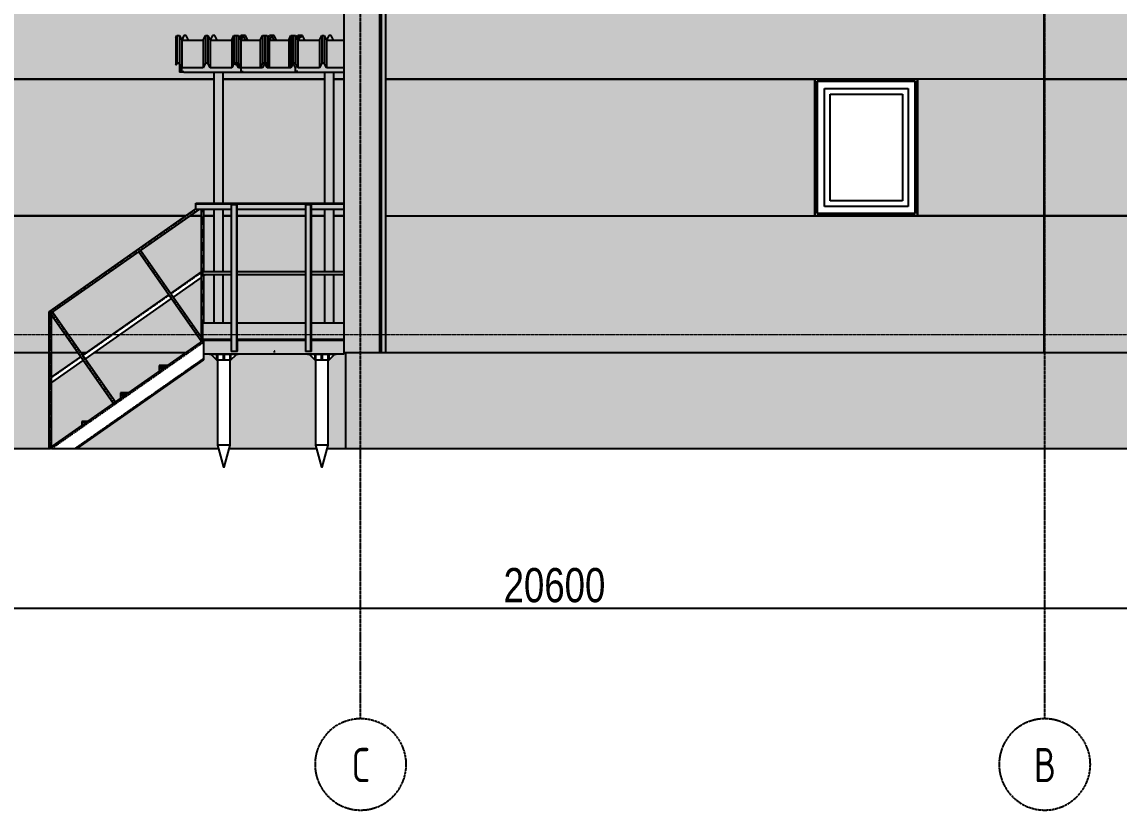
# Model space of a CAD drawing. Header units: millimetres. Extents: x 2162 to 93478, y -2737 to 52379.
# Drawn here: x 74233 to 83856, y 40518 to 47428 of the extents above; entities that cross this region are included whole.
import ezdxf

# ---------------------------------------------------------------- set-up
doc = ezdxf.new("R2010")
doc.units = ezdxf.units.MM
for name, pattern in [('Штрих 2 х 1 мм', [3, 2, -1]), ('Штрихпунктир 15 х 2 х 2 мм', [19, 15, -2, 0, -2]), ('Штрихпунктирная', [30, 25, -2.25, 0.5, -2.25])]:
    doc.linetypes.add(name, pattern=pattern)
doc.layers.add('Axes', color=40, linetype='Штрихпунктирная')
doc.layers.add('Dimension', color=4, linetype='Continuous')
for name, color, linetype, lineweight in [('Level', 7, 'Continuous', 9), ('Text', 219, 'Continuous', 20), ('Windows', 4, 'Continuous', 30)]:
    doc.layers.add(name, color=color, linetype=linetype, lineweight=lineweight)
doc.styles.add('GOST Common_1', font='gost.shx', dxfattribs={"width": 0.8, "height": 250})
doc.styles.add('KOTE', font='romrust.shx', dxfattribs={"width": 0.8})
doc.dimstyles.new('ayala 100', dxfattribs={"dimscale": 50, "dimtxt": 6, "dimasz": 4.4, "dimexe": 3, "dimexo": 5, "dimgap": 1, "dimtad": 1, "dimtoh": 1, "dimdec": 0, "dimzin": 9, "dimdsep": 46, "dimtxsty": 'KOTE', "dimblk": 'ARCHTICK', "dimcen": 0, "dimdle": 3, "dimclrd": 4, "dimclre": 4, "dimclrt": 3, "dimadec": 0, "dimazin": 0, "dimtfac": 0.666667, "dimtdec": 0, "dimtix": 1, "dimtmove": 1, "dimatfit": 0, "dimfxl": 1, "dimtvp": 1, "dimtolj": 1, "dimarcsym": 0})

# ---------------------------------------------------------------- blocks, each defined once
blk = doc.blocks.new('_ArchTick')
at = {"color": 0, "linetype": 'ByBlock', "const_width": 0.15}
blk.add_lwpolyline([(-0.5, -0.5), (0.5, 0.5)], dxfattribs=at)
blk = doc.blocks.new('*D84')
at = {"layer": 'Defpoints', "color": 0, "transparency": 16777216}
for p in [(89203.7, 43687.6), (68603.7, 43380.8), (89203.7, 42288.2)]:
    blk.add_point(p, dxfattribs=at)
at = {"layer": 'Dimension', "color": 4, "lineweight": -2, "transparency": 16777216}
for p, q in [((89203.7, 43437.6), (89203.7, 42138.2)), ((68603.7, 43130.8), (68603.7, 42138.2)), ((68453.7, 42288.2), (89353.7, 42288.2))]:
    blk.add_line(p, q, dxfattribs=at)
at = {"layer": 'Dimension', "color": 4, "lineweight": -2, "transparency": 16777216, "xscale": 220, "yscale": 220, "zscale": 220, "rotation": 180}
blk.add_blockref('_ArchTick', (68603.7, 42288.2), dxfattribs=at)
at = {"layer": 'Dimension', "color": 4, "lineweight": -2, "transparency": 16777216, "xscale": 220, "yscale": 220, "zscale": 220}
blk.add_blockref('_ArchTick', (89203.7, 42288.2), dxfattribs=at)
at = {"layer": 'Dimension', "color": 3, "transparency": 16777216, "insert": (78903.7, 42488.2), "char_height": 300, "attachment_point": 5, "style": 'KOTE'}
blk.add_mtext('\\A1;20600', dxfattribs=at)

msp = doc.modelspace()

# ---------------------------------------------------------------- hatches: boundary and pattern name
at = {"true_color": 0xecece7}
h = msp.add_hatch(color=254, dxfattribs=at)
h.dxf.hatch_style = 1
h.paths.add_polyline_path([(82952.9, 49327.6), (83003.9, 49338.5), (80223.6, 49929.4), (77373.6, 49327.6), (79787.8, 49327.6), (79787.8, 49498.2), (80639.7, 49498.2), (80639.7, 49327.6)])
h.paths.add_polyline_path([(80639.7, 49327.6), (80639.7, 48846.7), (79787.8, 48846.7), (79787.8, 49327.6), (77373.6, 49327.6), (77188.7, 49288.6), (77188.7, 48247), (77229.2, 48255.6), (77208.4, 48353.4), (77306.2, 48374.2), (77327, 48276.4), (77424.8, 48297.1), (77439.3, 48228.7), (77188.7, 48175.4), (77188.7, 48127.6), (77307.3, 48127.6), (82952.9, 49327.6)])
h.paths.add_polyline_path([(77073.7, 49264.3), (71690.6, 48127.6), (77073.7, 48127.6)])
h.paths.add_polyline_path([(77188.7, 49288.6), (77073.7, 49264.3), (77073.7, 48127.6), (77188.7, 48127.6), (77188.7, 48175.4), (77145.9, 48166.3), (77131.3, 48234.8), (77188.7, 48247)])
h.paths.add_polyline_path([(71690.6, 48127.6), (71183.7, 48020.6), (71183.7, 47927.6), (71360.7, 47927.6), (71375.7, 47927.6), (71415.7, 47927.6), (71415.7, 47867.6), (76473.7, 47867.6), (76472.4, 47873.5), (76465.7, 47905.3), (76456.8, 47946.8), (77073.7, 48078), (77073.7, 48127.6)])
h.paths.add_polyline_path([(76473.7, 47867.6), (77055.7, 47867.6), (77055.7, 47947.6), (77073.7, 47947.6), (77073.7, 47995.1)], flags=16)
h.paths.add_polyline_path([(77073.7, 47995.1), (77073.7, 47947.6), (77188.7, 47947.6), (77188.7, 48019.6)])
h.paths.add_polyline_path([(77073.7, 48127.6), (77073.7, 48078), (77188.7, 48102.4), (77188.7, 48127.6)])
h.paths.add_polyline_path([(77307.3, 48127.6), (77188.7, 48127.6), (77188.7, 48102.4)])
h.paths.add_polyline_path([(71415.7, 47867.6), (71415.7, 46927.6), (75919.2, 46927.6), (75919.2, 46987.6), (75653.7, 46987.6), (75613.7, 46987.6), (75613.7, 47065.1), (75613.2, 47066.1), (75592.7, 47066.1), (75583.4, 47048), (75582.7, 47048.3), (75582.7, 47290.6), (75592.2, 47309.2), (75613.7, 47309.2), (75634.2, 47269.1), (75634.4, 47269.1), (75654.4, 47308.2), (75674.4, 47308.2), (75694.4, 47269.1), (75822.9, 47269.1), (75842.9, 47308.2), (75862.9, 47308.2), (75882.9, 47269.1), (75884.4, 47269.1), (75904.4, 47308.2), (75924.4, 47308.2), (75944.4, 47269.1), (76072.9, 47269.1), (76092.9, 47308.2), (76112.2, 47308.2), (76112.2, 47309.2), (76133.7, 47309.2), (76144.3, 47288.4), (76154.4, 47308.2), (76174.4, 47308.2), (76194.4, 47308.2), (76214.4, 47269.1), (76322.9, 47269.1), (76342.9, 47308.2), (76362.9, 47308.2), (76382.9, 47308.2), (76393.7, 47287.1), (76404.4, 47308.2), (76424.4, 47308.2), (76444.4, 47308.2), (76464.4, 47269.1), (76572.9, 47269.1), (76592.9, 47308.2), (76612.9, 47308.2), (76632.9, 47308.2), (76643, 47288.4), (76653.7, 47309.2), (76675.2, 47309.2), (76694.4, 47308.2), (76714.4, 47269.1), (76842.9, 47269.1), (76862.9, 47308.2), (76882.9, 47308.2), (76902.9, 47269.1), (76904.4, 47269.1), (76924.4, 47308.2), (76944.4, 47308.2), (76964.4, 47269.1), (77055.7, 47269.1), (77055.7, 47867.6)])
h.paths.add_polyline_path([(75672.1, 45727.6), (75759.2, 45788.6), (75759.2, 45789.4), (75759.2, 45827.1), (75759.2, 45832.6), (75759.2, 45834.4), (75759.2, 45837.6), (75919.2, 45837.6), (75919.2, 46927.6), (71415.7, 46927.6), (71415.7, 45727.6)])
h.paths.add_polyline_path([(71415.7, 45727.6), (71415.7, 44687.6), (74472.4, 44687.6), (74472.4, 44887.6), (75672.1, 45727.6)])
h.paths.add_polyline_path([(74472.4, 44527.6), (74472.4, 44687.6), (71415.7, 44687.6), (71415.7, 44527.6)])
h.paths.add_polyline_path([(76889.2, 46927.6), (75999.2, 46927.6), (75999.2, 45837.6), (76889.2, 45837.6)])
h.paths.add_polyline_path([(76969.2, 45837.6), (77055.7, 45837.6), (77055.7, 46927.6), (76969.2, 46927.6)])
h.paths.add_polyline_path([(76119.2, 45237.6), (76719.2, 45237.6), (76719.2, 45727.6), (76119.2, 45727.6)])
h.paths.add_polyline_path([(76119.2, 45212.6), (76119.2, 44787.6), (76719.2, 44787.6), (76719.2, 45212.6)])
h = msp.add_hatch(color=254, dxfattribs=at)
h.dxf.hatch_style = 1
h.paths.add_polyline_path([(88971.7, 46927.6), (88971.7, 47867.6), (83198.7, 47867.6), (83198.7, 46927.6)])
h.paths.add_polyline_path([(88700.5, 48127.6), (83198.7, 49297.1), (83198.7, 48127.6)])
h.paths.add_polyline_path([(83198.7, 48127.6), (83198.7, 47867.6), (88971.7, 47867.6), (88971.7, 47927.6), (89011.7, 47927.6), (89026.7, 47927.6), (89203.7, 47927.6), (89203.7, 48020.7), (88700.5, 48127.6)])
h.paths.add_polyline_path([(83198.7, 48127.6), (82598.7, 48127.6), (81746.8, 48127.6), (77696.9, 48127.6), (77188.7, 48019.6), (77188.7, 47947.6), (77370.7, 47947.6), (77385.7, 47947.6), (77425.7, 47947.6), (83198.7, 47911.5)])
h.paths.add_polyline_path([(82598.7, 48127.6), (83198.7, 48127.6), (83198.7, 49297.1), (77696.9, 48127.6), (81746.8, 48127.6), (81746.8, 48779.1), (82598.7, 48779.1)])
h.paths.add_polyline_path([(77425.7, 47867.6), (77425.7, 46927.6), (81188.7, 46927.6), (82088.7, 46927.6), (83198.7, 46927.6), (83198.7, 47867.6)])
h.paths.add_polyline_path([(77425.7, 46927.6), (77425.7, 45727.6), (81188.7, 45727.6), (81188.7, 46927.6)])
h.paths.add_polyline_path([(88971.7, 45727.6), (88971.7, 46927.6), (83198.7, 46927.6), (83198.7, 45727.6)])
h.paths.add_polyline_path([(83198.7, 46927.6), (82088.7, 46927.6), (82088.7, 45727.6), (83198.7, 45727.6)])
h.paths.add_polyline_path([(83198.7, 45727.6), (83198.7, 44687.6), (88971.7, 44687.6), (88971.7, 45727.6)])
h.paths.add_polyline_path([(88971.7, 44527.6), (88971.7, 44687.6), (83198.7, 44687.6), (83198.7, 44527.6)])
h.paths.add_polyline_path([(81188.7, 45727.6), (77425.7, 45727.6), (77425.7, 44687.6), (83198.7, 44687.6), (83198.7, 45727.6), (82088.7, 45727.6)])
h.paths.add_polyline_path([(83198.7, 44527.6), (83198.7, 44687.6), (77425.7, 44687.6), (77425.7, 44527.6)])
at = {"true_color": 0x61993b}
h = msp.add_hatch(color=85, dxfattribs=at)
h.dxf.hatch_style = 1
h.paths.add_polyline_path([(77287.9, 47873.3), (77110.9, 47873.3), (77110.9, 44693.3), (77287.9, 44693.3)])
h.paths.add_polyline_path([(77287.9, 44693.3), (77110.9, 44693.3), (77110.9, 44533.3), (77287.9, 44533.3)])
h.paths.add_polyline_path([(77095.9, 44693.3), (77055.9, 44693.3), (77055.9, 44533.3), (77095.9, 44533.3)])
h.paths.add_polyline_path([(77110.9, 44693.3), (77095.9, 44693.3), (77095.9, 44533.3), (77110.9, 44533.3)])
h.paths.add_polyline_path([(77110.9, 47873.3), (77095.9, 47873.3), (77095.9, 44693.3), (77110.9, 44693.3)])
h.paths.add_polyline_path([(77095.9, 47873.3), (77055.9, 47873.3), (77055.9, 44693.3), (77095.9, 44693.3)])
h.paths.add_polyline_path([(77425.9, 47873.3), (77287.9, 47873.3), (77287.9, 44693.3), (77425.9, 44693.3)])
h.paths.add_polyline_path([(77425.9, 44693.3), (77287.9, 44693.3), (77287.9, 44533.3), (77425.9, 44533.3)])
h.paths.add_polyline_path([(77287.9, 47933.3), (77110.9, 47933.3), (77110.9, 47873.3), (77287.9, 47873.3)])
h.paths.add_polyline_path([(77095.9, 47933.3), (77055.9, 47933.3), (77055.9, 47873.3), (77095.9, 47873.3)])
h.paths.add_polyline_path([(77110.9, 47933.3), (77095.9, 47933.3), (77095.9, 47873.3), (77110.9, 47873.3)])
h.paths.add_polyline_path([(77425.9, 47933.3), (77287.9, 47933.3), (77287.9, 47873.3), (77425.9, 47873.3)])
h = msp.add_hatch(color=85, dxfattribs=at)
h.dxf.hatch_style = 1
h.paths.add_polyline_path([(77054.6, 47307.6), (75583.8, 47307.6), (75583.8, 46987.9), (77054.6, 46987.9)])
h = msp.add_hatch(color=85, dxfattribs=at)
h.dxf.hatch_style = 1
h.paths.add_polyline_path([(75999.2, 46987.6), (75919.2, 46987.6), (75919.2, 45837.6), (75999.2, 45837.6)])
h.paths.add_polyline_path([(76969.2, 46987.6), (76889.2, 46987.6), (76889.2, 45837.6), (76969.2, 45837.6)])
at = {"true_color": 0xecece7}
h = msp.add_hatch(color=254, dxfattribs=at)
h.dxf.hatch_style = 1
h.paths.add_polyline_path([(76889.2, 46987.6), (76173.7, 46987.6), (75999.2, 46987.6), (75999.2, 46927.6), (76889.2, 46927.6)])
h.paths.add_polyline_path([(77055.7, 46987.6), (76969.2, 46987.6), (76969.2, 46927.6), (77055.7, 46927.6)])
at = {"true_color": 0x61993b}
h = msp.add_hatch(color=85, dxfattribs=at)
h.dxf.hatch_style = 1
h.paths.add_polyline_path([(76719.2, 44637.6), (76119.2, 44637.6), (76119.2, 44632.6), (76123.2, 44632.6), (76123.2, 44542.6), (76119.2, 44542.6), (76119.2, 44537.6), (76116, 44537.6), (76114.2, 44537.6), (76108.7, 44537.6), (76071, 44537.6), (76069.2, 44537.6), (76069.2, 44637.6), (75829.2, 44637.6), (75829.2, 44635.6), (75829.2, 44632.6), (75829.2, 44628.1), (75829.2, 44620.6), (75829.2, 44534.6), (75829.2, 44527.2), (75829.2, 44522.6), (75829.2, 44517.6), (77059.2, 44517.6), (77059.2, 44519.6), (77059.2, 44522.6), (77059.2, 44527.6), (77055.7, 44527.6), (77055.7, 44637.6), (76769.2, 44637.6), (76769.2, 44632.6), (76773.2, 44632.6), (76773.2, 44542.6), (76769.2, 44542.6), (76769.2, 44537.6), (76766, 44537.6), (76764.2, 44537.6), (76758.7, 44537.6), (76721, 44537.6), (76719.2, 44537.6)])
h.paths.add_polyline_path([(76719.2, 44787.6), (76119.2, 44787.6), (76119.2, 44687.6), (76719.2, 44687.6)])
h.paths.add_polyline_path([(76719.2, 44687.6), (76119.2, 44687.6), (76119.2, 44647.6), (76719.2, 44647.6)])
h.paths.add_polyline_path([(77055.7, 44787.6), (76769.2, 44787.6), (76769.2, 44687.6), (77055.7, 44687.6)])
h.paths.add_polyline_path([(77055.7, 44687.6), (76769.2, 44687.6), (76769.2, 44647.6), (77055.7, 44647.6)])
h.paths.add_polyline_path([(76069.2, 44687.6), (75819.2, 44687.6), (75819.2, 44647.6), (76069.2, 44647.6)])
h.paths.add_polyline_path([(76069.2, 44787.6), (75819.2, 44787.6), (75819.2, 44687.6), (76069.2, 44687.6)])
h.paths.add_polyline_path([(76114.2, 45827.6), (76108.7, 45827.6), (76071, 45827.6), (76069.2, 45827.6), (76069.2, 44687.6), (76114.2, 44687.6)])
h.paths.add_polyline_path([(76114.2, 44687.6), (76069.2, 44687.6), (76069.2, 44537.6), (76071, 44537.6), (76108.7, 44537.6), (76114.2, 44537.6)])
h.paths.add_polyline_path([(76764.2, 44687.6), (76719.2, 44687.6), (76719.2, 44537.6), (76721, 44537.6), (76758.7, 44537.6), (76764.2, 44537.6)])
h.paths.add_polyline_path([(76764.2, 45827.6), (76758.7, 45827.6), (76721, 45827.6), (76719.2, 45827.6), (76719.2, 44687.6), (76764.2, 44687.6)])
h.paths.add_polyline_path([(76969.2, 45212.6), (76889.2, 45212.6), (76889.2, 44787.6), (76969.2, 44787.6)])
h.paths.add_polyline_path([(77055.7, 45237.6), (76769.2, 45237.6), (76769.2, 45212.6), (77055.7, 45212.6)])
h.paths.add_polyline_path([(76969.2, 45787.6), (76889.2, 45787.6), (76889.2, 45237.6), (76969.2, 45237.6)])
h.paths.add_polyline_path([(76719.2, 45237.6), (76119.2, 45237.6), (76119.2, 45212.6), (76719.2, 45212.6)])
h.paths.add_polyline_path([(76069.2, 45237.6), (75819.2, 45237.6), (75819.2, 45212.6), (76069.2, 45212.6)])
h.paths.add_polyline_path([(75999.2, 45212.6), (75919.2, 45212.6), (75919.2, 44787.6), (75999.2, 44787.6)])
h.paths.add_polyline_path([(75999.2, 45787.6), (75919.2, 45787.6), (75919.2, 45237.6), (75999.2, 45237.6)])
h.paths.add_polyline_path([(75827.2, 45212.6), (75819.2, 45212.6), (75819.2, 45237.6), (75827.2, 45237.6), (75827.2, 45787.6), (75811.2, 45787.6), (75811.2, 44687.6), (75819.2, 44687.6), (75819.2, 44787.6), (75827.2, 44787.6)])
h.paths.add_polyline_path([(76719.2, 45787.6), (76119.2, 45787.6), (76119.2, 45727.6), (76719.2, 45727.6)])
h.paths.add_polyline_path([(76719.2, 45827.6), (76721, 45827.6), (76758.7, 45827.6), (76764.2, 45827.6), (76766, 45827.6), (76769.2, 45827.6), (76769.2, 45787.6), (77055.7, 45787.6), (77055.7, 45832.6), (75759.2, 45832.6), (75759.2, 45827.1), (75759.2, 45789.4), (75759.2, 45787.6), (76069.2, 45787.6), (76069.2, 45827.6), (76071, 45827.6), (76108.7, 45827.6), (76114.2, 45827.6), (76116, 45827.6), (76119.2, 45827.6), (76119.2, 45787.6), (76719.2, 45787.6)])
at = {"true_color": 0xecece7}
h = msp.add_hatch(color=254, dxfattribs=at)
h.dxf.hatch_style = 1
h.paths.add_polyline_path([(75809.2, 45727.6), (75706.9, 45727.6), (75274.4, 45424.7), (75539.1, 45046.7), (75809.2, 45235.8)])
h.paths.add_polyline_path([(75809.2, 45187), (75562, 45013.9), (75790.5, 44687.6), (75809.2, 44687.6)])
h.paths.add_polyline_path([(75919.2, 45212.6), (75834.5, 45212.6), (75838.2, 45207.3), (75829.2, 45201), (75829.2, 44787.6), (75919.2, 44787.6)])
h.paths.add_polyline_path([(75919.2, 45727.6), (75829.2, 45727.6), (75829.2, 45237.6), (75919.2, 45237.6)])
h.paths.add_polyline_path([(76069.2, 45727.6), (75999.2, 45727.6), (75999.2, 45237.6), (76069.2, 45237.6)])
h.paths.add_polyline_path([(76069.2, 45212.6), (75999.2, 45212.6), (75999.2, 44787.6), (76069.2, 44787.6)])
h.paths.add_polyline_path([(76889.2, 45727.6), (76769.2, 45727.6), (76769.2, 45237.6), (76889.2, 45237.6)])
h.paths.add_polyline_path([(77055.7, 45727.6), (76969.2, 45727.6), (76969.2, 45237.6), (77055.7, 45237.6)])
h.paths.add_polyline_path([(77055.7, 45212.6), (76969.2, 45212.6), (76969.2, 44787.6), (77055.7, 44787.6)])
h.paths.add_polyline_path([(76889.2, 45212.6), (76769.2, 45212.6), (76769.2, 44787.6), (76889.2, 44787.6)])
h.paths.add_polyline_path([(75545.6, 45002.5), (75096, 44687.6), (75766.1, 44687.6)])
h.paths.add_polyline_path([(75766.1, 44687.6), (75096, 44687.6), (74867.5, 44527.6), (75672.1, 44527.6), (75810.3, 44624.4)])
h.paths.add_polyline_path([(75026.2, 44687.6), (74636.9, 44687.6), (74748.9, 44527.6), (74797.7, 44527.6)])
h.paths.add_polyline_path([(74612.5, 44687.6), (74492.4, 44687.6), (74492.4, 44527.6), (74724.5, 44527.6)])
h.paths.add_polyline_path([(74492.4, 44859.1), (74492.4, 44687.6), (74612.5, 44687.6)])
h.paths.add_polyline_path([(75522.7, 45035.2), (75258, 45413.3), (74500.3, 44882.7), (74636.9, 44687.6), (75026.2, 44687.6)])
h = msp.add_hatch(color=254, dxfattribs=at)
h.dxf.hatch_style = 1
h.paths.add_polyline_path([(75919.2, 45787.6), (75829.2, 45787.6), (75829.2, 45727.6), (75919.2, 45727.6)])
h.paths.add_polyline_path([(76069.2, 45787.6), (75999.2, 45787.6), (75999.2, 45727.6), (76069.2, 45727.6)])
h.paths.add_polyline_path([(76889.2, 45787.6), (76769.2, 45787.6), (76769.2, 45727.6), (76889.2, 45727.6)])
h.paths.add_polyline_path([(77055.7, 45787.6), (76969.2, 45787.6), (76969.2, 45727.6), (77055.7, 45727.6)])
h.paths.add_polyline_path([(75809.2, 45787.6), (75792.6, 45787.6), (75706.9, 45727.6), (75809.2, 45727.6)])
at = {"true_color": 0x61993b}
h = msp.add_hatch(color=85, dxfattribs=at)
h.dxf.hatch_style = 1
h.paths.add_polyline_path([(74472.4, 44527.6), (71415.7, 44527.6), (71375.7, 44527.6), (71360.7, 44527.6), (71183.7, 44527.6), (71183.7, 43687.6), (74472.4, 43687.6)])
h.paths.add_polyline_path([(83198.7, 44527.6), (77425.7, 44527.6), (77385.7, 44527.6), (77370.7, 44527.6), (77188.7, 44527.6), (77188.7, 43687.6), (83198.7, 43687.6)])
h.paths.add_polyline_path([(89203.7, 44527.6), (89026.7, 44527.6), (89011.7, 44527.6), (88971.7, 44527.6), (83198.7, 44527.6), (83198.7, 43687.6), (89203.7, 43687.6)])
h.paths.add_polyline_path([(89323.7, 44527.6), (89203.7, 44527.6), (89203.7, 43687.6), (89323.7, 43687.6)])
h.paths.add_polyline_path([(77188.7, 44527.6), (77073.7, 44527.6), (77073.7, 43687.6), (77188.7, 43687.6)])
h.paths.add_polyline_path([(77073.7, 44527.6), (77059.2, 44527.6), (77059.2, 44522.6), (77059.2, 44519.6), (77059.2, 44517.6), (76988.7, 44517.6), (76988.7, 44513.6), (76973.6, 44513.6), (76923.7, 44463.7), (76923.7, 44463.6), (76918.7, 44463.6), (76918.7, 43717.6), (76910.4, 43687.6), (77073.7, 43687.6)])
h.paths.add_polyline_path([(76808.7, 44463.6), (76803.7, 44463.6), (76803.7, 44463.7), (76753.8, 44513.6), (76738.7, 44513.6), (76738.7, 44517.6), (76128.7, 44517.6), (76128.7, 44513.6), (76113.6, 44513.6), (76063.7, 44463.7), (76063.7, 44463.6), (76058.7, 44463.6), (76058.7, 43717.6), (76050.4, 43687.6), (76816.9, 43687.6), (76808.7, 43717.6)])
h.paths.add_polyline_path([(75948.7, 44463.6), (75943.7, 44463.6), (75943.7, 44463.7), (75893.8, 44513.6), (75878.7, 44513.6), (75878.7, 44517.6), (75829.2, 44517.6), (75829.2, 44489.2), (75829.2, 44487.2), (75829.2, 44485.3), (75829.2, 44483.5), (75829.2, 44480.8), (75829.2, 44473), (75829.2, 44470.8), (75829.2, 44466.7), (74716.5, 43687.6), (75956.9, 43687.6), (75948.7, 43717.6)])
h = msp.add_hatch(color=85, dxfattribs=at)
h.dxf.hatch_style = 1
h.paths.add_polyline_path([(74771.5, 44460.4), (74495.4, 44267.1), (74492.4, 44271.3), (74492.4, 43701.6), (74757.6, 43887.3), (74757.6, 43925.1), (74807.6, 43925.1), (74807.6, 43922.3), (75036.2, 44082.4)])
h.paths.add_polyline_path([(74748.6, 44493.2), (74724.5, 44527.6), (74492.4, 44527.6), (74492.4, 44313.8)])
h.paths.add_polyline_path([(75672.1, 44527.6), (74867.5, 44527.6), (74787.9, 44471.9), (75052.6, 44093.9), (75096.8, 44124.8), (75096.8, 44162.6), (75096.8, 44177.6), (75172.2, 44177.6), (75436, 44362.3), (75436, 44400.1), (75436, 44415.1), (75511.4, 44415.1)])

# ---------------------------------------------------------------- linework, layer by layer
for p, q in [((83198.7, 48127.6), (83198.7, 46927.6)), ((83198.7, 46927.6), (83198.7, 48127.6)), ((77370.7, 44527.6), (77370.7, 47947.6)), ((77385.7, 44527.6), (77385.7, 47947.6)), ((75582.7, 47290.6), (75592.2, 47309.2)), ((75582.7, 47290.6), (75582.7, 47048.3)), ((75592.2, 47309.2), (75613.7, 47309.2)), ((75592.2, 47309.2), (75592.2, 47066.8)), ((75613.7, 47309.2), (75634.2, 47269.1)), ((75613.7, 47309.2), (75613.7, 47066.8)), ((75634.2, 47269.1), (75822.9, 47269.1)), ((75634.2, 47269.1), (75634.2, 47026.7)), ((75654.4, 47308.2), (75634.4, 47269.1)), ((75674.4, 47308.2), (75654.4, 47308.2)), ((75694.4, 47269.1), (75674.4, 47308.2)), ((75822.9, 47269.1), (75842.9, 47308.2)), ((75822.9, 47269.1), (75822.9, 47026.7)), ((75842.9, 47308.2), (75862.9, 47308.2)), ((75842.9, 47308.2), (75842.9, 47065.9)), ((75862.9, 47308.2), (75882.9, 47269.1)), ((75862.9, 47308.2), (75862.9, 47065.9)), ((75882.9, 47269.1), (76072.9, 47269.1)), ((75882.9, 47269.1), (75882.9, 47026.7)), ((75904.4, 47308.2), (75884.4, 47269.1)), ((75924.4, 47308.2), (75904.4, 47308.2)), ((75944.4, 47269.1), (75924.4, 47308.2)), ((76072.9, 47269.1), (76092.9, 47308.2)), ((76072.9, 47269.1), (76072.9, 47026.7)), ((76092.9, 47308.2), (76112.2, 47308.2)), ((76092.9, 47308.2), (76092.9, 47065.9)), ((76112.2, 47309.2), (76133.7, 47309.2)), ((76112.2, 47309.2), (76112.2, 47066.8)), ((76133.7, 47309.2), (76154.2, 47269.1)), ((76133.7, 47309.2), (76133.7, 47066.8)), ((76154.4, 47308.2), (76144.3, 47288.4)), ((76154.2, 47269.1), (76322.9, 47269.1)), ((76154.2, 47269.1), (76322.9, 47269.1)), ((76154.2, 47269.1), (76154.2, 47026.7)), ((76174.4, 47308.2), (76154.4, 47269.1)), ((76174.4, 47308.2), (76154.4, 47308.2)), ((76194.4, 47308.2), (76174.4, 47308.2)), ((76194.4, 47269.1), (76174.4, 47308.2)), ((76214.4, 47269.1), (76194.4, 47308.2)), ((76322.9, 47269.1), (76342.9, 47308.2)), ((76322.9, 47269.1), (76322.9, 47026.7)), ((76342.9, 47308.2), (76362.9, 47308.2)), ((76342.9, 47308.2), (76342.9, 47065.9)), ((76362.9, 47308.2), (76362.9, 47065.9)), ((76362.9, 47308.2), (76382.9, 47308.2)), ((76362.9, 47308.2), (76362.9, 47065.9)), ((76382.9, 47308.2), (76402.9, 47269.1)), ((76382.9, 47308.2), (76382.9, 47065.9)), ((76404.4, 47308.2), (76393.7, 47287.1)), ((76402.9, 47269.1), (76572.9, 47269.1)), ((76402.9, 47269.1), (76572.9, 47269.1)), ((76402.9, 47269.1), (76402.9, 47026.7)), ((76424.4, 47308.2), (76404.4, 47269.1)), ((76424.4, 47308.2), (76404.4, 47308.2)), ((76444.4, 47308.2), (76424.4, 47308.2)), ((76444.4, 47269.1), (76424.4, 47308.2)), ((76464.4, 47269.1), (76444.4, 47308.2)), ((76572.9, 47269.1), (76592.9, 47308.2)), ((76572.9, 47269.1), (76572.9, 47026.7)), ((76592.9, 47308.2), (76612.9, 47308.2)), ((76592.9, 47308.2), (76592.9, 47065.9)), ((76612.9, 47065.9), (76612.9, 47308.2)), ((76612.9, 47308.2), (76632.9, 47308.2)), ((76612.9, 47308.2), (76612.9, 47065.9)), ((76632.9, 47308.2), (76652.9, 47269.1)), ((76632.9, 47308.2), (76632.9, 47065.9)), ((76653.7, 47309.2), (76643, 47288.4)), ((76643.5, 47287.5), (76654.2, 47308.4)), ((76652.9, 47269.1), (76842.9, 47269.1)), ((76652.9, 47269.1), (76652.9, 47026.7)), ((76675.2, 47309.2), (76653.7, 47309.2)), ((76654.2, 47308.4), (76674.7, 47308.4)), ((76654.2, 47308.4), (76654.2, 47269.1)), ((76674.4, 47308.2), (76654.4, 47269.1)), ((76694.4, 47308.2), (76674.4, 47308.2)), ((76674.7, 47308.4), (76683.9, 47290.3)), ((76684.7, 47290.6), (76675.2, 47309.2)), ((76683.9, 47290.3), (76684.7, 47290.6)), ((76714.4, 47269.1), (76694.4, 47308.2)), ((76842.9, 47269.1), (76862.9, 47308.2)), ((76842.9, 47269.1), (76842.9, 47026.7)), ((76862.9, 47308.2), (76882.9, 47308.2)), ((76862.9, 47308.2), (76862.9, 47065.9)), ((76882.9, 47308.2), (76902.9, 47269.1)), ((76882.9, 47308.2), (76882.9, 47065.9)), ((76902.9, 47269.1), (77055.7, 47269.1)), ((76902.9, 47269.1), (76902.9, 47026.7)), ((76924.4, 47308.2), (76904.4, 47269.1)), ((76944.4, 47308.2), (76924.4, 47308.2)), ((76964.4, 47269.1), (76944.4, 47308.2)), ((75592.2, 47066.8), (75582.7, 47048.3)), ((75583.4, 47048), (75592.7, 47066.1)), ((75613.7, 47066.8), (75592.2, 47066.8)), ((75592.7, 47066.1), (75613.2, 47066.1)), ((75613.2, 47066.1), (75633.7, 47026)), ((75634.2, 47026.7), (75613.7, 47066.8)), ((75613.7, 47065.1), (75613.7, 46987.6)), ((75842.9, 47065.9), (75822.9, 47026.7)), ((75862.9, 47065.9), (75842.9, 47065.9)), ((75882.9, 47026.7), (75862.9, 47065.9)), ((76092.9, 47065.9), (76072.9, 47026.7)), ((76112.9, 47065.9), (76092.9, 47065.9)), ((76111.7, 47065.9), (76102.7, 47048.3)), ((76103.4, 47048), (76112.6, 47065.9)), ((76133.7, 47066.8), (76112.2, 47066.8)), ((76112.7, 47066.1), (76133.2, 47066.1)), ((76132.9, 47026.7), (76112.9, 47065.9)), ((76132.9, 47066.1), (76132.9, 47026.7)), ((76133.2, 47066.1), (76153.7, 47026)), ((76154.2, 47026.7), (76133.7, 47066.8)), ((76342.9, 47065.9), (76322.9, 47026.7)), ((76362.9, 47065.9), (76342.9, 47065.9)), ((76362.9, 47065.9), (76342.9, 47026.7)), ((76382.9, 47026.7), (76362.9, 47065.9)), ((76382.9, 47065.9), (76362.9, 47065.9)), ((76402.9, 47026.7), (76382.9, 47065.9)), ((76592.9, 47065.9), (76572.9, 47026.7)), ((76612.9, 47065.9), (76592.9, 47065.9)), ((76612.9, 47065.9), (76592.9, 47026.7)), ((76633.7, 47025.3), (76612.9, 47065.9)), ((76632.9, 47065.9), (76612.9, 47065.9)), ((76652.9, 47026.7), (76632.9, 47065.9)), ((76862.9, 47065.9), (76842.9, 47026.7)), ((76882.9, 47065.9), (76862.9, 47065.9)), ((76902.9, 47026.7), (76882.9, 47065.9)), ((75582.7, 47048.3), (75583.4, 47048)), ((75653.7, 46987.6), (75613.7, 46987.6)), ((75633.7, 47026), (75633.7, 46994)), ((75633.7, 46994), (75653.7, 46994)), ((75822.9, 47026.7), (75634.2, 47026.7)), ((75653.7, 46994), (75653.7, 46987.6)), ((75653.7, 46987.6), (76653.7, 46987.6)), ((76072.9, 47026.7), (75882.9, 47026.7)), ((75919.2, 45837.6), (75919.2, 46987.6)), ((75999.2, 45837.6), (75999.2, 46987.6)), ((76102.7, 47048.3), (76103.4, 47048)), ((76322.9, 47026.7), (76132.9, 47026.7)), ((76153.7, 47026), (76153.7, 46994)), ((76153.7, 46994), (76173.7, 46994)), ((76342.9, 47026.7), (76154.2, 47026.7)), ((76173.7, 46994), (76173.7, 46987.6)), ((76173.7, 46987.6), (77055.7, 46987.6)), ((76572.9, 47026.7), (76382.9, 47026.7)), ((76592.9, 47026.7), (76402.9, 47026.7)), ((76633.7, 46993.5), (76633.7, 47025.3)), ((76653.7, 46993.5), (76633.7, 46993.5)), ((76842.9, 47026.7), (76652.9, 47026.7)), ((76653.7, 46987.6), (76653.7, 46993.5)), ((76889.2, 45837.6), (76889.2, 46987.6)), ((77055.7, 47026.7), (76902.9, 47026.7)), ((76969.2, 45837.6), (76969.2, 46987.6)), ((71415.7, 46927.6), (75919.2, 46927.6)), ((75919.2, 46927.6), (71415.7, 46927.6)), ((75999.2, 46927.6), (76889.2, 46927.6)), ((76889.2, 46927.6), (75999.2, 46927.6)), ((76969.2, 46927.6), (77055.7, 46927.6)), ((77055.7, 46927.6), (76969.2, 46927.6)), ((77425.7, 46927.6), (81188.7, 46927.6)), ((81188.7, 46927.6), (77425.7, 46927.6)), ((81188.7, 46927.6), (81188.7, 45727.6)), ((82088.7, 46927.6), (81188.7, 46927.6)), ((82088.7, 45727.6), (82088.7, 46927.6)), ((83198.7, 46927.6), (82088.7, 46927.6)), ((83198.7, 46927.6), (82088.7, 46927.6)), ((83198.7, 46927.6), (83198.7, 45727.6)), ((83198.7, 45727.6), (83198.7, 46927.6)), ((83198.7, 46927.6), (88971.7, 46927.6)), ((88971.7, 46927.6), (83198.7, 46927.6)), ((75759.2, 45832.6), (75759.2, 45834.4)), ((76069.2, 45827.6), (76071, 45827.6)), ((76114.2, 45827.6), (76116, 45827.6)), ((76719.2, 45827.6), (76721, 45827.6)), ((76764.2, 45827.6), (76766, 45827.6)), ((71415.7, 45727.6), (75672.1, 45727.6)), ((75672.1, 45727.6), (71415.7, 45727.6)), ((75706.9, 45727.6), (75809.2, 45727.6)), ((75809.2, 45727.6), (75706.9, 45727.6)), ((75759.2, 45787.6), (75759.2, 45789.4)), ((75829.2, 45727.6), (75919.2, 45727.6)), ((75919.2, 45727.6), (75829.2, 45727.6)), ((75919.2, 45237.6), (75919.2, 45787.9)), ((75999.2, 45237.6), (75999.2, 45787.9)), ((75999.2, 45727.6), (76069.2, 45727.6)), ((76069.2, 45727.6), (75999.2, 45727.6)), ((76119.2, 45727.6), (76719.2, 45727.6)), ((76719.2, 45727.6), (76119.2, 45727.6)), ((76769.2, 45727.6), (76889.2, 45727.6)), ((76889.2, 45727.6), (76769.2, 45727.6)), ((76889.2, 45237.6), (76889.2, 45787.9)), ((76969.2, 45237.6), (76969.2, 45787.9)), ((76969.2, 45727.6), (77055.7, 45727.6)), ((77055.7, 45727.6), (76969.2, 45727.6)), ((77425.7, 45727.6), (81188.7, 45727.6)), ((77425.7, 45727.6), (81188.7, 45727.6)), ((81188.7, 45727.6), (82088.7, 45727.6)), ((82088.7, 45727.6), (83198.7, 45727.6)), ((83198.7, 45727.6), (82088.7, 45727.6)), ((83198.7, 45727.6), (83198.7, 44527.6)), ((88971.7, 45727.6), (83198.7, 45727.6)), ((83198.7, 44527.6), (83198.7, 45727.6)), ((83198.7, 45727.6), (88971.7, 45727.6)), ((75919.2, 44787.6), (75919.2, 45212.6)), ((75999.2, 44787.6), (75999.2, 45212.6)), ((76889.2, 44787.6), (76889.2, 45212.6)), ((76969.2, 44787.6), (76969.2, 45212.6)), ((75919.2, 44638), (75919.2, 44647.6)), ((75999.2, 44637.6), (75999.2, 44647.6)), ((76889.2, 44637.6), (76889.2, 44647.6)), ((76969.2, 44638), (76969.2, 44647.6)), ((74472.4, 44527.6), (71415.7, 44527.6)), ((74724.5, 44527.6), (74492.4, 44527.6)), ((74797.7, 44527.6), (74748.9, 44527.6)), ((75672.1, 44527.6), (74867.5, 44527.6)), ((76000.6, 44463.6), (75943.7, 44463.6)), ((76063.7, 44463.6), (76005.7, 44463.6)), ((76114.2, 44537.6), (76108.7, 44537.6)), ((76764.2, 44537.6), (76758.7, 44537.6)), ((76861.7, 44463.6), (76803.7, 44463.6)), ((76923.7, 44463.6), (76865.7, 44463.6)), ((77073.7, 43687.6), (77073.7, 44527.6)), ((88971.7, 44527.6), (77425.7, 44527.6)), ((83198.7, 44527.6), (77425.7, 44527.6)), ((88971.7, 44527.6), (83198.7, 44527.6)), ((71063.7, 43687.6), (74472.4, 43687.6)), ((74716.5, 43687.6), (75956.9, 43687.6)), ((75953.7, 43717.6), (75948.7, 43717.6)), ((75967.9, 43717.6), (75956, 43717.6)), ((75971.2, 43717.6), (75967.9, 43717.6)), ((75990.7, 43717.6), (75971.1, 43717.6)), ((75993.2, 43717.6), (75991.4, 43717.6)), ((76014.2, 43717.6), (75993.1, 43717.6)), ((76015.9, 43717.6), (76014.2, 43717.6)), ((76036.2, 43717.6), (76016.6, 43717.6)), ((76039.5, 43717.6), (76036.2, 43717.6)), ((76051.3, 43717.6), (76039.4, 43717.6)), ((76050.4, 43687.6), (76816.9, 43687.6)), ((76053.2, 43717.6), (76051.8, 43717.6)), ((76058.7, 43717.6), (76053.6, 43717.6)), ((76813.7, 43717.6), (76808.7, 43717.6)), ((76827.9, 43717.6), (76816, 43717.6)), ((76831.2, 43717.6), (76827.9, 43717.6)), ((76850.7, 43717.6), (76831.1, 43717.6)), ((76853.2, 43717.6), (76851.4, 43717.6)), ((76874.2, 43717.6), (76853.1, 43717.6)), ((76875.9, 43717.6), (76874.2, 43717.6)), ((76896.2, 43717.6), (76876.6, 43717.6)), ((76899.5, 43717.6), (76896.2, 43717.6)), ((76911.3, 43717.6), (76899.4, 43717.6)), ((76910.4, 43687.6), (89323.7, 43687.6)), ((76913.2, 43717.6), (76911.8, 43717.6)), ((76918.7, 43717.6), (76913.6, 43717.6)), ((76005.6, 43524.5), (76001.8, 43524.5)), ((76865.6, 43524.5), (76861.8, 43524.5))]:
    msp.add_line(p, q)
at = {"color": 0}
for p, q in [((77055.7, 47947.6), (77055.7, 44527.6)), ((77425.7, 44527.6), (77425.7, 47947.6)), ((81208.7, 46907.6), (81208.7, 45747.6)), ((82068.7, 46907.6), (81208.7, 46907.6)), ((82068.7, 46907.6), (82068.7, 45747.6)), ((81271.7, 45810.6), (81271.7, 46844.6)), ((81271.7, 46844.6), (82005.7, 46844.6)), ((81320.7, 45859.6), (81320.7, 46795.6)), ((81320.7, 46795.6), (81956.7, 46795.6)), ((81956.7, 46795.6), (81956.7, 45859.6)), ((82005.7, 46844.6), (82005.7, 45810.6)), ((75759.2, 45834.4), (75759.2, 45837.6)), ((75759.2, 45837.6), (77055.7, 45837.6)), ((75759.2, 45832.6), (77055.7, 45832.6)), ((75759.2, 45827.1), (75759.2, 45832.6)), ((75759.2, 45789.4), (75759.2, 45827.1)), ((76069.2, 45827.6), (76069.2, 44537.6)), ((76071, 45827.6), (76108.7, 45827.6)), ((76108.7, 45827.6), (76114.2, 45827.6)), ((76114.2, 45827.6), (76114.2, 44537.6)), ((76116, 45827.6), (76119.2, 45827.6)), ((76119.2, 45827.6), (76119.2, 44537.6)), ((76719.2, 45827.6), (76719.2, 44537.6)), ((76721, 45827.6), (76758.7, 45827.6)), ((76758.7, 45827.6), (76764.2, 45827.6)), ((76764.2, 45827.6), (76764.2, 44537.6)), ((76766, 45827.6), (76769.2, 45827.6)), ((76769.2, 45827.6), (76769.2, 44537.6)), ((82005.7, 45810.6), (81271.7, 45810.6)), ((81956.7, 45859.6), (81320.7, 45859.6)), ((74472.4, 44887.6), (75759.2, 45788.6)), ((74483.9, 44871.2), (75792.7, 45787.7)), ((75759.2, 45787.6), (76069.4, 45787.6)), ((75809.2, 44637.6), (75809.2, 45787.9)), ((75829.2, 45237.6), (75829.2, 45787.9)), ((76119.2, 45787.6), (76719.4, 45787.6)), ((76769.2, 45787.6), (77055.7, 45787.6)), ((82068.7, 45747.6), (81208.7, 45747.6)), ((75258, 45413.3), (75274.4, 45424.7)), ((75826.7, 44635.9), (75274.4, 45424.7)), ((75258, 45413.3), (75810.3, 44624.4)), ((75539.1, 45046.7), (75809.2, 45235.8)), ((75819.2, 45212.6), (75819.2, 45237.6)), ((76070.1, 45237.6), (75819.2, 45237.6)), ((76720.1, 45237.6), (76119.2, 45237.6)), ((77055.7, 45237.6), (76769.2, 45237.6)), ((75562, 45013.9), (75809.2, 45187)), ((75819.2, 45212.6), (76070.5, 45212.6)), ((75829.2, 44787.6), (75829.2, 45212.6)), ((75829.2, 45201), (75838.2, 45207.3)), ((75834.5, 45212.6), (75838.2, 45207.3)), ((76114, 45212.6), (76115.5, 45212.6)), ((76119.2, 45212.6), (76720.5, 45212.6)), ((76764, 45212.6), (76765.5, 45212.6)), ((76769.2, 45212.6), (77055.7, 45212.6)), ((74765, 44504.7), (75522.7, 45035.2)), ((74787.9, 44471.9), (75545.6, 45002.5)), ((74483.9, 44871.2), (74472.4, 44887.6)), ((74472.4, 44887.6), (74492.4, 44887.6)), ((74472.4, 43687.6), (74472.4, 44887.6)), ((74483.9, 44871.2), (74500.3, 44882.7)), ((74483.9, 44871.2), (75036.2, 44082.4)), ((74492.4, 43701.6), (74492.4, 44887.6)), ((75052.6, 44093.9), (74500.3, 44882.7)), ((75819.2, 44647.6), (75819.2, 44787.6)), ((76069.8, 44787.6), (75819.2, 44787.6)), ((76719.8, 44787.6), (76119.2, 44787.6)), ((77055.7, 44787.6), (76769.2, 44787.6)), ((74472.4, 43687.6), (75829.2, 44637.6)), ((75829.2, 44637.6), (75809.2, 44637.6)), ((75819.2, 44647.6), (76069.4, 44647.6)), ((75829.2, 44637.6), (75829.2, 44647.6)), ((75829.2, 44635.6), (75829.2, 44637.6)), ((75829.2, 44637.6), (76069.4, 44637.6)), ((75829.2, 44632.6), (75829.2, 44635.6)), ((75829.2, 44628.1), (75829.2, 44632.6)), ((75829.2, 44620.6), (75829.2, 44628.1)), ((75829.2, 44534.6), (75829.2, 44620.6)), ((75919.2, 44638), (75923.2, 44638)), ((75944.1, 44638), (75948.1, 44638)), ((75969, 44638), (75973, 44638)), ((75993.9, 44638), (75997.9, 44638)), ((76018.8, 44638), (76022.8, 44638)), ((76043.7, 44638), (76047.7, 44638)), ((76119.2, 44647.6), (76719.4, 44647.6)), ((76119.2, 44638), (76122.4, 44638)), ((76119.2, 44637.6), (76719.4, 44637.6)), ((76123.2, 44632.6), (76119.2, 44632.6)), ((76123.2, 44542.6), (76123.2, 44632.6)), ((76143.3, 44638), (76147.3, 44638)), ((76168.2, 44638), (76172.2, 44638)), ((76193.1, 44638), (76197.1, 44638)), ((76218, 44638), (76222, 44638)), ((76242.9, 44638), (76246.9, 44638)), ((76267.8, 44638), (76271.8, 44638)), ((76292.7, 44638), (76296.7, 44638)), ((76317.6, 44638), (76321.6, 44638)), ((76342.5, 44638), (76346.5, 44638)), ((76367.5, 44638), (76371.5, 44638)), ((76392.4, 44638), (76396.4, 44638)), ((76417.3, 44638), (76421.3, 44638)), ((76442.2, 44638), (76446.2, 44638)), ((76467.1, 44638), (76471.1, 44638)), ((76492, 44638), (76496, 44638)), ((76516.9, 44638), (76520.9, 44638)), ((76541.8, 44638), (76545.8, 44638)), ((76566.7, 44638), (76570.7, 44638)), ((76591.6, 44638), (76595.6, 44638)), ((76616.5, 44638), (76620.5, 44638)), ((76641.4, 44638), (76645.4, 44638)), ((76666.3, 44638), (76670.3, 44638)), ((76691.2, 44638), (76695.2, 44638)), ((76716.1, 44638), (76719.4, 44638)), ((76769.2, 44647.6), (77055.7, 44647.6)), ((76769.2, 44637.6), (77055.7, 44637.6)), ((76773.2, 44632.6), (76769.2, 44632.6)), ((76773.2, 44542.6), (76773.2, 44632.6)), ((76790.8, 44638), (76794.8, 44638)), ((76815.7, 44638), (76819.7, 44638)), ((76840.6, 44638), (76844.6, 44638)), ((76865.5, 44638), (76869.5, 44638)), ((76890.5, 44638), (76894.5, 44638)), ((76915.4, 44638), (76919.4, 44638)), ((76940.3, 44638), (76944.3, 44638)), ((76965.2, 44638), (76969.2, 44638)), ((74492.4, 44313.8), (74748.6, 44493.2)), ((74495.4, 44267.1), (74771.5, 44460.4)), ((74716.5, 43687.6), (75829.2, 44466.7)), ((75829.2, 44527.2), (75829.2, 44534.6)), ((75829.2, 44522.6), (75829.2, 44527.2)), ((75829.2, 44519.6), (75829.2, 44522.6)), ((75829.2, 44517.6), (75829.2, 44519.6)), ((75829.2, 44489.2), (75829.2, 44517.6)), ((75829.2, 44517.6), (77059.2, 44517.6)), ((75829.2, 44473), (75829.2, 44479.5)), ((75829.2, 44466.7), (75829.2, 44469.4)), ((75878.7, 44517.6), (75878.7, 44513.6)), ((76128.7, 44513.6), (75878.7, 44513.6)), ((75893.8, 44513.6), (75943.7, 44463.7)), ((75943.7, 44463.7), (75943.7, 44513.6)), ((75943.7, 44513.6), (75943.7, 44463.6)), ((75948.7, 44513.6), (75948.7, 43717.6)), ((76001.7, 44463.6), (76001.7, 44513.6)), ((76005.7, 44463.6), (76001.7, 44463.6)), ((76005.7, 44513.6), (76005.7, 44463.6)), ((76058.7, 43717.6), (76058.7, 44513.6)), ((76063.7, 44513.6), (76063.7, 44463.7)), ((76063.7, 44463.7), (76113.6, 44513.6)), ((76063.7, 44463.6), (76063.7, 44513.6)), ((76071, 44537.6), (76069.2, 44537.6)), ((76108.7, 44537.6), (76071, 44537.6)), ((76116, 44537.6), (76114.2, 44537.6)), ((76119.2, 44537.6), (76116, 44537.6)), ((76119.2, 44542.6), (76123.2, 44542.6)), ((76128.7, 44513.6), (76128.7, 44517.6)), ((76447, 44542.6), (76444.2, 44542.6)), ((76444.2, 44542.6), (76444.2, 44530.6)), ((76448.2, 44530.6), (76448.2, 44541.4)), ((76721, 44537.6), (76719.2, 44537.6)), ((76758.7, 44537.6), (76721, 44537.6)), ((76738.7, 44517.6), (76738.7, 44513.6)), ((76988.7, 44513.6), (76738.7, 44513.6)), ((76753.8, 44513.6), (76803.7, 44463.7)), ((76766, 44537.6), (76764.2, 44537.6)), ((76769.2, 44537.6), (76766, 44537.6)), ((76769.2, 44542.6), (76773.2, 44542.6)), ((76803.7, 44463.7), (76803.7, 44513.6)), ((76803.7, 44513.6), (76803.7, 44463.6)), ((76808.7, 44513.6), (76808.7, 43717.6)), ((76861.7, 44463.6), (76861.7, 44513.6)), ((76865.7, 44463.6), (76861.7, 44463.6)), ((76865.7, 44513.6), (76865.7, 44463.6)), ((76918.7, 43717.6), (76918.7, 44513.6)), ((76923.7, 44513.6), (76923.7, 44463.7)), ((76923.7, 44463.7), (76973.6, 44513.6)), ((76923.7, 44463.6), (76923.7, 44513.6)), ((76988.7, 44513.6), (76988.7, 44517.6)), ((77370.7, 44527.6), (77055.7, 44527.6)), ((77059.2, 44527.6), (77059.2, 44527.2)), ((77059.2, 44527.2), (77059.2, 44522.6)), ((77059.2, 44522.6), (77059.2, 44519.6)), ((77059.2, 44519.6), (77059.2, 44517.6)), ((77385.7, 44527.6), (77370.7, 44527.6)), ((77425.7, 44527.6), (77385.7, 44527.6)), ((75436, 44415.1), (75436, 44400.1)), ((75511.4, 44415.1), (75436, 44415.1)), ((75436, 44400.1), (75436, 44362.3)), ((75486, 44400.1), (75436, 44400.1)), ((75440, 44365.1), (75440, 44396.1)), ((75440, 44396.1), (75484.3, 44396.1)), ((75486, 44400.1), (75490, 44400.1)), ((75486, 44397.3), (75486, 44400.1)), ((74495.4, 44267.1), (74492.4, 44271.3)), ((75436, 44355.2), (75436, 44350.1)), ((75436, 44350.1), (75440, 44350.1)), ((75440, 44350.1), (75440, 44358)), ((75096.8, 44177.6), (75096.8, 44162.6)), ((75172.2, 44177.6), (75096.8, 44177.6)), ((75096.8, 44162.6), (75096.8, 44124.8)), ((75146.8, 44162.6), (75096.8, 44162.6)), ((75096.8, 44117.7), (75096.8, 44112.6)), ((75096.8, 44112.6), (75100.8, 44112.6)), ((75100.8, 44127.6), (75100.8, 44158.6)), ((75100.8, 44158.6), (75145.1, 44158.6)), ((75100.8, 44112.6), (75100.8, 44120.5)), ((75146.8, 44162.6), (75150.8, 44162.6)), ((75146.8, 44159.8), (75146.8, 44162.6)), ((74757.6, 43925.1), (74757.6, 43887.3)), ((74807.6, 43925.1), (74757.6, 43925.1)), ((74757.6, 43881.2), (74757.6, 43875.1)), ((74761.6, 43890.1), (74761.6, 43921.1)), ((74761.6, 43921.1), (74805.9, 43921.1)), ((74761.6, 43875.1), (74761.6, 43884)), ((74807.6, 43922.3), (74807.6, 43925.1)), ((74757.6, 43875.1), (74761.6, 43875.1)), ((74472.4, 43687.6), (74476.2, 43687.6)), ((74481.4, 43687.6), (74483.6, 43687.6)), ((74492.4, 43687.6), (74483.6, 43687.6)), ((74492.4, 43687.6), (74492.4, 43693.8)), ((74504.6, 43687.6), (74684.4, 43687.6)), ((74698.2, 43687.6), (74707.5, 43687.6)), ((74712.7, 43687.6), (74716.5, 43687.6)), ((75948.7, 43717.6), (76001.8, 43524.5)), ((76005.6, 43524.5), (76058.7, 43717.6)), ((76808.7, 43717.6), (76861.8, 43524.5)), ((76865.6, 43524.5), (76918.7, 43717.6))]:
    msp.add_line(p, q, dxfattribs=at)
at = {"linetype": 'Штрих 2 х 1 мм'}
for p, q in [((74473.6, 44886), (75761.3, 45787.7)), ((74482.7, 44872.9), (75789.2, 45787.7)), ((75811.2, 44637.6), (75811.2, 45787.9)), ((75827.2, 45237.6), (75827.2, 45787.9)), ((75825.1, 44634.8), (75272.7, 45423.6)), ((75812, 44625.6), (75259.6, 45414.4)), ((75540.2, 45045.1), (75809.2, 45233.4)), ((75560.9, 45015.6), (75809.2, 45189.4)), ((75827.2, 44787.6), (75827.2, 45212.6)), ((75829.2, 45203.4), (75837, 45209)), ((74766.1, 44503), (75523.8, 45033.6)), ((74786.8, 44473.5), (75544.5, 45004.1)), ((74474.4, 43689), (74474.4, 44887.6)), ((75037.9, 44083.6), (74485.5, 44872.4)), ((74490.4, 43700.2), (74490.4, 44887.6)), ((75051, 44092.7), (74498.6, 44881.6)), ((74492.3, 43687.6), (75829.2, 44623.7)), ((75827.2, 44637.6), (75827.2, 44647.6)), ((74492.4, 44311.4), (74749.7, 44491.6)), ((74494.2, 44268.7), (74770.4, 44462.1)), ((74696.7, 43687.6), (75829.2, 44480.6)), ((74490.4, 43687.6), (74490.4, 43692.4))]:
    msp.add_line(p, q, dxfattribs=at)
at = {"color": 0, "flags": 128}
for points in [[(75829.2, 44479.5), (75829.2, 44480), (75829.2, 44480.8), (75829.2, 44482), (75829.2, 44483.5), (75829.2, 44485.3), (75829.2, 44487.2), (75829.2, 44489.2)], [(75829.2, 44469.4), (75829.2, 44470.1), (75829.2, 44470.8), (75829.2, 44471.5), (75829.2, 44472.1), (75829.2, 44472.5), (75829.2, 44472.8), (75829.2, 44473)], [(74476.2, 43687.6), (74477.3, 43687.6), (74478.3, 43687.6), (74479.3, 43687.6), (74480.1, 43687.6), (74480.7, 43687.6), (74481.2, 43687.6), (74481.4, 43687.6)], [(74492.6, 43687.6), (74494.3, 43687.6), (74496.5, 43687.6), (74499, 43687.6), (74501.7, 43687.6), (74504.6, 43687.6)], [(74684.4, 43687.6), (74687.2, 43687.6), (74690, 43687.6), (74692.5, 43687.6), (74694.6, 43687.6), (74696.4, 43687.6), (74697.6, 43687.6), (74698.2, 43687.6)], [(74707.5, 43687.6), (74707.7, 43687.6), (74708.2, 43687.6), (74708.8, 43687.6), (74709.7, 43687.6), (74710.6, 43687.6), (74711.6, 43687.6), (74712.7, 43687.6)], [(76003.6, 43523.3), (76003.6, 43523.3), (76003.5, 43523.3), (76003.4, 43523.3), (76003.3, 43523.3), (76003.2, 43523.3), (76003.2, 43523.3), (76003.1, 43523.3), (76003, 43523.4), (76002.9, 43523.4), (76002.9, 43523.4), (76002.8, 43523.5), (76002.7, 43523.5), (76002.6, 43523.5), (76002.6, 43523.6), (76002.5, 43523.6), (76002.4, 43523.7), (76002.4, 43523.7), (76002.3, 43523.8), (76002.3, 43523.8), (76002.2, 43523.9), (76002.1, 43523.9), (76002.1, 43524), (76002, 43524.1), (76002, 43524.1), (76001.9, 43524.2), (76001.9, 43524.3), (76001.9, 43524.3), (76001.8, 43524.4), (76001.8, 43524.5), (76001.8, 43524.5)], [(76005.6, 43524.5), (76005.5, 43524.4), (76005.5, 43524.4), (76005.5, 43524.3), (76005.4, 43524.2), (76005.4, 43524.2), (76005.3, 43524.1), (76005.3, 43524), (76005.2, 43524), (76005.2, 43523.9), (76005.1, 43523.9), (76005.1, 43523.8), (76005, 43523.7), (76004.9, 43523.7), (76004.9, 43523.6), (76004.8, 43523.6), (76004.7, 43523.6), (76004.7, 43523.5), (76004.6, 43523.5), (76004.5, 43523.4), (76004.5, 43523.4), (76004.4, 43523.4), (76004.3, 43523.4), (76004.2, 43523.3), (76004.2, 43523.3), (76004.1, 43523.3), (76004, 43523.3), (76003.9, 43523.3), (76003.8, 43523.3), (76003.7, 43523.3), (76003.7, 43523.3)], [(76863.6, 43523.3), (76863.6, 43523.3), (76863.5, 43523.3), (76863.4, 43523.3), (76863.3, 43523.3), (76863.2, 43523.3), (76863.2, 43523.3), (76863.1, 43523.3), (76863, 43523.4), (76862.9, 43523.4), (76862.9, 43523.4), (76862.8, 43523.5), (76862.7, 43523.5), (76862.6, 43523.5), (76862.6, 43523.6), (76862.5, 43523.6), (76862.4, 43523.7), (76862.4, 43523.7), (76862.3, 43523.8), (76862.3, 43523.8), (76862.2, 43523.9), (76862.1, 43523.9), (76862.1, 43524), (76862, 43524.1), (76862, 43524.1), (76861.9, 43524.2), (76861.9, 43524.3), (76861.9, 43524.3), (76861.8, 43524.4), (76861.8, 43524.5), (76861.8, 43524.5)], [(76865.6, 43524.5), (76865.5, 43524.4), (76865.5, 43524.4), (76865.5, 43524.3), (76865.4, 43524.2), (76865.4, 43524.2), (76865.3, 43524.1), (76865.3, 43524), (76865.2, 43524), (76865.2, 43523.9), (76865.1, 43523.9), (76865.1, 43523.8), (76865, 43523.7), (76864.9, 43523.7), (76864.9, 43523.6), (76864.8, 43523.6), (76864.7, 43523.6), (76864.7, 43523.5), (76864.6, 43523.5), (76864.5, 43523.4), (76864.5, 43523.4), (76864.4, 43523.4), (76864.3, 43523.4), (76864.2, 43523.3), (76864.2, 43523.3), (76864.1, 43523.3), (76864, 43523.3), (76863.9, 43523.3), (76863.8, 43523.3), (76863.7, 43523.3), (76863.7, 43523.3)]]:
    msp.add_lwpolyline(points, dxfattribs=at)
at = {"color": 0}
msp.add_arc((76447, 44541.4), 1.2, 0, 90, dxfattribs=at)
at = {"layer": 'Axes', "linetype": 'Штрихпунктир 15 х 2 х 2 мм'}
for p, q in [((77203.7, 41318.4), (77203.7, 50062)), ((83203.7, 41318.4), (83203.7, 50062))]:
    msp.add_line(p, q, dxfattribs=at)
at = {"layer": 'Axes', "color": 0}
for centre, start, end in [((77203.7, 40918.4), 0, 180), ((83203.7, 40918.4), 0, 180), ((77203.7, 40918.4), 180, 0), ((83203.7, 40918.4), 180, 0)]:
    msp.add_arc(centre, 400, start, end, dxfattribs=at)
at = {"layer": 'Level', "linetype": 'Штрихпунктир 15 х 2 х 2 мм'}
msp.add_line((71415.7, 44687.6), (88971.7, 44687.6), dxfattribs=at)
at = {"layer": 'Windows', "color": 7}
for p, q in [((81188.7, 45727.6), (81188.7, 46927.6)), ((82088.7, 46927.6), (81188.7, 46927.6)), ((81208.7, 45747.6), (81208.7, 46907.6)), ((81208.7, 46907.6), (82068.7, 46907.6)), ((82068.7, 46907.6), (82068.7, 45747.6)), ((82088.7, 45727.6), (82088.7, 46927.6)), ((81188.7, 45727.6), (82088.7, 45727.6)), ((82068.7, 45747.6), (81208.7, 45747.6))]:
    msp.add_line(p, q, dxfattribs=at)

# ---------------------------------------------------------------- texts
at = {"layer": 'Text', "char_height": 300, "attachment_point": 1, "style": 'GOST Common_1'}
for s, insert, width in [('\\fGOST Common|b0|i0|c204|p34|;\\W.8;C', (77124.2, 41062.9), 205.232), ('\\fGOST Common|b0|i0|c204|p34|;\\W.8;B', (83108.2, 41062.9), 243.713)]:
    msp.add_mtext(s, dxfattribs=dict(at, insert=insert, width=width))

# ---------------------------------------------------------------- dimensions: what is measured, and where the dimension line sits
at = {"layer": 'Dimension'}
dim = msp.add_linear_dim(base=(89203.7, 42288.2), p1=(68603.7, 43380.8), p2=(89203.7, 43687.6), dimstyle='ayala 100', dxfattribs=at)
dim.commit()
dim.dimension.update_dxf_attribs({"geometry": '*D84', "text_midpoint": (78903.7, 42488.2)})

doc.saveas('drawing.dxf')
